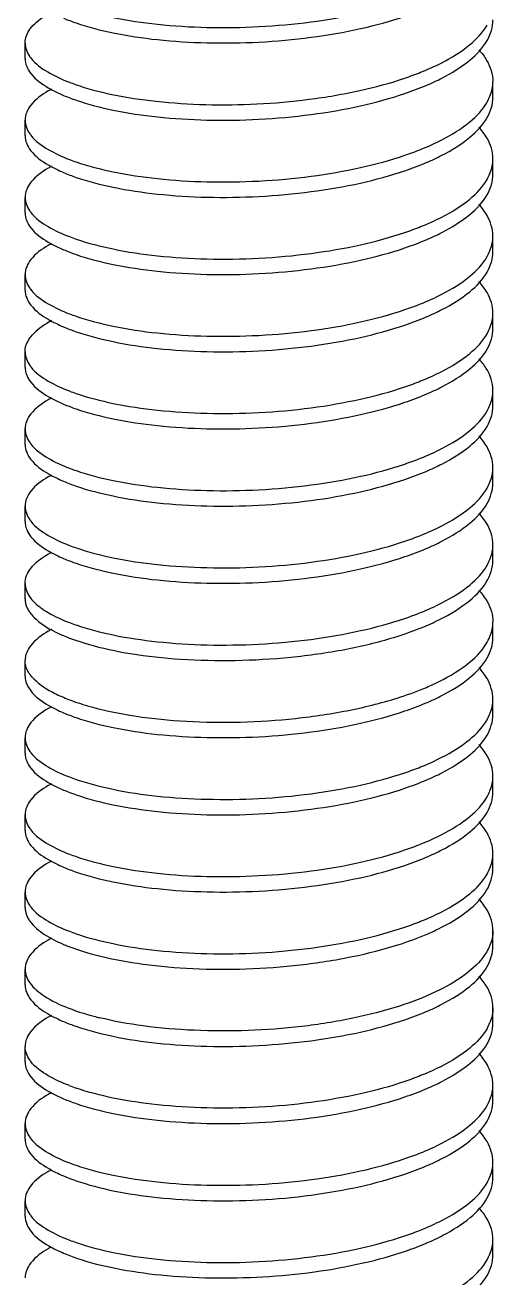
# Model space of a CAD drawing. Header units: millimetres. Extents: x 14343 to 15285, y -9166 to -7819.
# Drawn here: x 14660.43 to 14667.2, y -7926.04 to -7907.92 of the extents above; entities that cross this region are included whole.
import ezdxf

# ---------------------------------------------------------------- set-up
doc = ezdxf.new("R2010")
doc.units = ezdxf.units.MM

# ---------------------------------------------------------------- blocks, each defined once
blk = doc.blocks.new('u9')
at = {"color": 7, "linetype": 'Continuous'}
for p, q in [((-153.516, 584.406), (-153.516, 584.63)), ((-153.516, 584.406), (-153.516, 584.63)), ((-146.744, 583.848), (-146.744, 584.071)), ((-146.744, 583.848), (-146.744, 584.071)), ((-153.516, 583.29), (-153.516, 583.513)), ((-153.516, 583.29), (-153.516, 583.513)), ((-146.744, 582.732), (-146.744, 582.955)), ((-146.744, 582.732), (-146.744, 582.955)), ((-153.516, 582.174), (-153.516, 582.397)), ((-153.516, 582.174), (-153.516, 582.397)), ((-146.744, 581.615), (-146.744, 581.839)), ((-146.744, 581.615), (-146.744, 581.839)), ((-153.516, 581.057), (-153.516, 581.28)), ((-153.516, 581.057), (-153.516, 581.28)), ((-146.744, 580.499), (-146.744, 580.722)), ((-146.744, 580.499), (-146.744, 580.722)), ((-153.516, 579.941), (-153.516, 580.164)), ((-153.516, 579.941), (-153.516, 580.164)), ((-146.744, 579.383), (-146.744, 579.606)), ((-146.744, 579.383), (-146.744, 579.606)), ((-153.516, 578.824), (-153.516, 579.048)), ((-153.516, 578.824), (-153.516, 579.048)), ((-146.744, 578.266), (-146.744, 578.49)), ((-146.744, 578.266), (-146.744, 578.49)), ((-153.516, 577.708), (-153.516, 577.931)), ((-153.516, 577.708), (-153.516, 577.931)), ((-146.744, 577.15), (-146.744, 577.373)), ((-146.744, 577.15), (-146.744, 577.373)), ((-153.516, 576.592), (-153.516, 576.815)), ((-153.516, 576.592), (-153.516, 576.815)), ((-146.744, 576.034), (-146.744, 576.257)), ((-146.744, 576.034), (-146.744, 576.257)), ((-153.516, 575.475), (-153.516, 575.699)), ((-153.516, 575.475), (-153.516, 575.699)), ((-146.744, 574.917), (-146.744, 575.14)), ((-146.744, 574.917), (-146.744, 575.14)), ((-153.516, 574.359), (-153.516, 574.582)), ((-153.516, 574.359), (-153.516, 574.582)), ((-146.744, 573.801), (-146.744, 574.024)), ((-146.744, 573.801), (-146.744, 574.024)), ((-153.516, 573.243), (-153.516, 573.466)), ((-153.516, 573.243), (-153.516, 573.466)), ((-146.744, 572.685), (-146.744, 572.908)), ((-146.744, 572.685), (-146.744, 572.908)), ((-153.516, 572.126), (-153.516, 572.35)), ((-153.516, 572.126), (-153.516, 572.35)), ((-146.744, 571.568), (-146.744, 571.791)), ((-146.744, 571.568), (-146.744, 571.791)), ((-153.516, 571.01), (-153.516, 571.233)), ((-153.516, 571.01), (-153.516, 571.233)), ((-146.744, 570.452), (-146.744, 570.675)), ((-146.744, 570.452), (-146.744, 570.675)), ((-153.516, 569.894), (-153.516, 570.117)), ((-153.516, 569.894), (-153.516, 570.117)), ((-146.744, 569.335), (-146.744, 569.559)), ((-146.744, 569.335), (-146.744, 569.559)), ((-153.516, 568.777), (-153.516, 569.001)), ((-153.516, 568.777), (-153.516, 569.001)), ((-146.744, 568.219), (-146.744, 568.442)), ((-146.744, 568.219), (-146.744, 568.442)), ((-153.516, 567.661), (-153.516, 567.884)), ((-153.516, 567.661), (-153.516, 567.884)), ((-146.744, 567.103), (-146.744, 567.326)), ((-146.744, 567.103), (-146.744, 567.326))]:
    blk.add_line(p, q, dxfattribs=at)
for centre, radius, start, end in [((-153.008, 584.734), 0.532, 214.6598, 217.0078), ((-151.8, 586.855), 2.991, 248.987, 250.7244), ((-147.457, 584.13), 0.722, 330.4827, 337.9797), ((-153.004, 583.621), 0.537, 214.6548, 217.3283), ((-151.795, 585.751), 3.006, 248.9634, 250.926), ((-147.457, 583.013), 0.722, 330.4827, 337.9797), ((-153.004, 582.505), 0.537, 214.6548, 217.3283), ((-151.795, 584.635), 3.006, 248.9634, 250.926), ((-147.457, 581.897), 0.722, 330.4827, 337.9797), ((-153.004, 581.388), 0.537, 214.6548, 217.3283), ((-151.795, 583.519), 3.006, 248.9634, 250.926), ((-147.457, 580.78), 0.722, 330.4827, 337.9797), ((-153.004, 580.272), 0.537, 214.6548, 217.3283), ((-151.795, 582.402), 3.006, 248.9634, 250.926), ((-147.457, 579.664), 0.722, 330.4827, 337.9797), ((-153.004, 579.156), 0.537, 214.6548, 217.3283), ((-151.795, 581.286), 3.006, 248.9634, 250.926), ((-147.457, 578.548), 0.722, 330.4827, 337.9797), ((-153.004, 578.039), 0.537, 214.6548, 217.3283), ((-151.795, 580.169), 3.006, 248.9634, 250.926), ((-147.457, 577.431), 0.722, 330.4827, 337.9797), ((-153.004, 576.923), 0.537, 214.6548, 217.3283), ((-151.795, 579.053), 3.006, 248.9634, 250.926), ((-147.457, 575.199), 0.722, 330.4827, 337.9797), ((-153.004, 574.69), 0.537, 214.6548, 217.3283), ((-151.795, 576.82), 3.006, 248.9634, 250.926), ((-147.457, 574.082), 0.722, 330.4827, 337.9797), ((-153.004, 573.574), 0.537, 214.6548, 217.3283), ((-151.795, 575.704), 3.006, 248.9634, 250.926), ((-147.457, 572.966), 0.722, 330.4827, 337.9797), ((-153.004, 572.457), 0.537, 214.6548, 217.3283), ((-151.795, 574.588), 3.006, 248.9634, 250.926), ((-147.457, 570.733), 0.722, 330.4827, 337.9797), ((-153.004, 570.225), 0.537, 214.6548, 217.3283), ((-151.795, 572.355), 3.006, 248.9634, 250.926), ((-147.457, 569.617), 0.722, 330.4827, 337.9797), ((-153.004, 569.108), 0.537, 214.6548, 217.3283), ((-151.795, 571.239), 3.006, 248.9634, 250.926), ((-147.457, 568.501), 0.722, 330.4827, 337.9797), ((-153.004, 567.992), 0.537, 214.6548, 217.3283), ((-151.795, 570.122), 3.006, 248.9634, 250.926), ((-147.454, 567.383), 0.718, 330.7498, 337.9844)]:
    blk.add_arc(centre, radius, start, end, dxfattribs=at)
for points, start_tangent, end_tangent in [([(-152.777, 585.143), (-152.241, 585), (-151.599, 584.902), (-150.883, 584.856), (-150.13, 584.867), (-149.376, 584.936), (-148.661, 585.061), (-148.019, 585.239), (-147.79, 585.323)], (0.944934, -0.327262), (0.928675, 0.370894)), ([(-152.958, 584.99), (-152.777, 584.92), (-152.241, 584.777), (-151.599, 584.679), (-150.883, 584.633), (-150.13, 584.644), (-149.376, 584.713), (-148.661, 584.838), (-148.019, 585.016), (-147.71, 585.133)], (0.91985, -0.39227), (0.920435, 0.390896)), ([(-153.516, 584.63), (-153.446, 584.828), (-153.233, 585.019), (-153.131, 585.08)], (0, 1), (0.878781, 0.477225)), ([(-147.71, 584.017), (-147.483, 584.123), (-147.079, 584.382), (-146.829, 584.667), (-146.744, 584.964)], (0.920435, 0.390896), (0, 1)), ([(-147.79, 584.207), (-147.486, 584.344), (-147.083, 584.602), (-146.829, 584.89)], (0.928666, 0.370917), (0.492164, 0.870503)), ([(-153.516, 584.63), (-153.445, 584.432)], (0, -1), (0.568557, -0.822644)), ([(-153.516, 584.406), (-153.431, 584.188), (-153.18, 583.984), (-152.958, 583.873)], (0, -1), (0.91985, -0.39227)), ([(-153.433, 584.414), (-153.187, 584.211), (-152.873, 584.062)], (0.601792, -0.798653), (0.933353, -0.35896)), ([(-146.947, 584.53), (-146.835, 584.379), (-146.744, 584.071)], (0.675438, -0.737417), (0, -1)), ([(-152.788, 584.031), (-152.259, 583.887), (-151.617, 583.787), (-150.901, 583.74), (-150.159, 583.749), (-149.404, 583.816), (-148.671, 583.943), (-148.017, 584.123), (-147.79, 584.207)], (0.943807, -0.330496), (0.928666, 0.370917)), ([(-146.788, 583.859), (-146.744, 584.071)], (0.373855, 0.927487), (0, 1)), ([(-153.134, 583.962), (-153.18, 583.936), (-153.431, 583.731), (-153.516, 583.513)], (-0.880227, -0.474553), (0, -1)), ([(-152.958, 583.873), (-152.777, 583.804), (-152.241, 583.66), (-151.599, 583.562), (-150.883, 583.516), (-150.13, 583.527), (-149.376, 583.596), (-148.661, 583.722), (-148.019, 583.9), (-147.71, 584.017)], (0.91985, -0.39227), (0.920435, 0.390896)), ([(-147.79, 583.091), (-147.483, 583.23), (-147.079, 583.489), (-146.829, 583.774)], (0.928675, 0.370894), (0.491851, 0.87068)), ([(-147.71, 582.9), (-147.483, 583.006), (-147.079, 583.266), (-146.829, 583.551), (-146.744, 583.848)], (0.920435, 0.390896), (0, 1)), ([(-153.516, 583.513), (-153.445, 583.316)], (0, -1), (0.568435, -0.822728)), ([(-146.744, 582.955), (-146.829, 583.253), (-146.947, 583.413)], (0, 1), (-0.676318, 0.73661)), ([(-153.516, 583.29), (-153.431, 583.072), (-153.18, 582.867), (-152.958, 582.757)], (0, -1), (0.91985, -0.39227)), ([(-153.431, 583.295), (-153.18, 583.09), (-152.874, 582.946)], (0.606206, -0.795308), (0.933171, -0.359433)), ([(-152.777, 582.911), (-152.241, 582.767), (-151.599, 582.669), (-150.883, 582.623), (-150.13, 582.634), (-149.376, 582.703), (-148.661, 582.829), (-148.019, 583.006), (-147.79, 583.091)], (0.944934, -0.327262), (0.928675, 0.370894)), ([(-146.788, 582.742), (-146.744, 582.955)], (0.373855, 0.927487), (0, 1)), ([(-153.134, 582.846), (-153.18, 582.82), (-153.431, 582.615), (-153.516, 582.397)], (-0.880227, -0.474553), (0, -1)), ([(-152.958, 582.757), (-152.777, 582.687), (-152.241, 582.544), (-151.599, 582.446), (-150.883, 582.4), (-150.13, 582.411), (-149.376, 582.48), (-148.661, 582.605), (-148.019, 582.783), (-147.71, 582.9)], (0.91985, -0.39227), (0.920435, 0.390896)), ([(-147.79, 581.974), (-147.483, 582.113), (-147.079, 582.373), (-146.829, 582.657)], (0.928675, 0.370894), (0.491851, 0.87068)), ([(-147.71, 581.784), (-147.483, 581.89), (-147.079, 582.15), (-146.829, 582.434), (-146.744, 582.732)], (0.920435, 0.390896), (0, 1)), ([(-153.516, 582.397), (-153.445, 582.199)], (0, -1), (0.568435, -0.822728)), ([(-146.744, 581.839), (-146.829, 582.136), (-146.947, 582.297)], (0, 1), (-0.676318, 0.73661)), ([(-153.516, 582.174), (-153.431, 581.956), (-153.18, 581.751), (-152.958, 581.641)], (0, -1), (0.91985, -0.39227)), ([(-153.431, 582.179), (-153.18, 581.974), (-152.874, 581.83)], (0.606206, -0.795308), (0.933171, -0.359433)), ([(-152.777, 581.794), (-152.241, 581.651), (-151.599, 581.553), (-150.883, 581.507), (-150.13, 581.518), (-149.376, 581.587), (-148.661, 581.712), (-148.019, 581.89), (-147.79, 581.974)], (0.944934, -0.327262), (0.928675, 0.370894)), ([(-153.134, 581.729), (-153.18, 581.703), (-153.431, 581.498), (-153.516, 581.28)], (-0.880227, -0.474553), (0, -1)), ([(-152.958, 581.641), (-152.777, 581.571), (-152.241, 581.428), (-151.599, 581.33), (-150.883, 581.284), (-150.13, 581.295), (-149.376, 581.364), (-148.661, 581.489), (-148.019, 581.667), (-147.71, 581.784)], (0.91985, -0.39227), (0.920435, 0.390896)), ([(-146.788, 581.626), (-146.744, 581.839)], (0.373855, 0.927487), (0, 1)), ([(-147.79, 580.858), (-147.483, 580.997), (-147.079, 581.256), (-146.829, 581.541)], (0.928675, 0.370894), (0.491851, 0.87068)), ([(-147.71, 580.668), (-147.483, 580.774), (-147.079, 581.033), (-146.829, 581.318), (-146.744, 581.615)], (0.920435, 0.390896), (0, 1)), ([(-153.516, 581.28), (-153.445, 581.083)], (0, -1), (0.568435, -0.822728)), ([(-146.744, 580.722), (-146.829, 581.02), (-146.947, 581.18)], (0, 1), (-0.676318, 0.73661)), ([(-153.516, 581.057), (-153.431, 580.839), (-153.18, 580.634), (-152.958, 580.524)], (0, -1), (0.91985, -0.39227)), ([(-153.431, 581.063), (-153.18, 580.858), (-152.874, 580.713)], (0.606206, -0.795308), (0.933171, -0.359433)), ([(-152.777, 580.678), (-152.241, 580.535), (-151.599, 580.436), (-150.883, 580.391), (-150.13, 580.402), (-149.376, 580.47), (-148.661, 580.596), (-148.019, 580.774), (-147.79, 580.858)], (0.944934, -0.327262), (0.928675, 0.370894)), ([(-153.131, 580.615), (-153.39, 580.428)], (-0.881151, -0.472836), (-0.697911, -0.716185)), ([(-152.958, 580.524), (-152.777, 580.455), (-152.241, 580.311), (-151.599, 580.213), (-150.883, 580.167), (-150.13, 580.178), (-149.376, 580.247), (-148.661, 580.373), (-148.019, 580.551), (-147.71, 580.668)], (0.91985, -0.39227), (0.920435, 0.390896)), ([(-146.788, 580.51), (-146.744, 580.722)], (0.373855, 0.927487), (0, 1)), ([(-153.516, 580.164), (-153.502, 580.253), (-153.46, 580.341), (-153.39, 580.428)], (0, 1), (0.697911, 0.716185)), ([(-147.79, 579.742), (-147.483, 579.881), (-147.079, 580.14), (-146.829, 580.425)], (0.928675, 0.370894), (0.491851, 0.87068)), ([(-147.71, 579.551), (-147.483, 579.657), (-147.079, 579.917), (-146.829, 580.201), (-146.744, 580.499)], (0.920435, 0.390896), (0, 1)), ([(-153.516, 580.164), (-153.445, 579.967)], (0, -1), (0.568435, -0.822728)), ([(-146.744, 579.606), (-146.84, 579.923), (-146.947, 580.064)], (0, 1), (-0.674485, 0.738289)), ([(-153.516, 579.941), (-153.431, 579.723), (-153.18, 579.518), (-152.958, 579.408)], (0, -1), (0.91985, -0.39227)), ([(-153.431, 579.946), (-153.18, 579.741), (-152.874, 579.597)], (0.606206, -0.795308), (0.933171, -0.359433)), ([(-152.777, 579.562), (-152.241, 579.418), (-151.599, 579.32), (-150.883, 579.274), (-150.13, 579.285), (-149.376, 579.354), (-148.661, 579.48), (-148.019, 579.657), (-147.79, 579.742)], (0.944934, -0.327262), (0.928675, 0.370894)), ([(-152.958, 579.408), (-152.777, 579.338), (-152.241, 579.195), (-151.599, 579.097), (-150.883, 579.051), (-150.13, 579.062), (-149.376, 579.131), (-148.661, 579.256), (-148.019, 579.434), (-147.71, 579.551)], (0.91985, -0.39227), (0.920435, 0.390896)), ([(-146.788, 579.393), (-146.744, 579.606)], (0.373855, 0.927487), (0, 1)), ([(-153.134, 579.497), (-153.18, 579.47), (-153.431, 579.266), (-153.516, 579.048)], (-0.880227, -0.474553), (0, -1)), ([(-147.71, 578.435), (-147.483, 578.541), (-147.079, 578.8), (-146.829, 579.085), (-146.744, 579.383)], (0.920435, 0.390896), (0, 1)), ([(-147.79, 578.625), (-147.483, 578.764), (-147.079, 579.024), (-146.829, 579.308)], (0.928675, 0.370894), (0.491851, 0.87068)), ([(-153.516, 579.048), (-153.445, 578.85)], (0, -1), (0.568435, -0.822728)), ([(-153.516, 578.824), (-153.431, 578.607), (-153.18, 578.402), (-152.958, 578.292)], (0, -1), (0.91985, -0.39227)), ([(-153.431, 578.83), (-153.18, 578.625), (-152.874, 578.481)], (0.606206, -0.795308), (0.933171, -0.359433)), ([(-146.744, 578.49), (-146.829, 578.787), (-146.947, 578.948)], (0, 1), (-0.676318, 0.73661)), ([(-152.777, 578.445), (-152.241, 578.302), (-151.599, 578.204), (-150.883, 578.158), (-150.13, 578.169), (-149.376, 578.238), (-148.661, 578.363), (-148.019, 578.541), (-147.79, 578.625)], (0.944934, -0.327262), (0.928675, 0.370894)), ([(-152.958, 578.292), (-152.777, 578.222), (-152.241, 578.079), (-151.599, 577.98), (-150.883, 577.935), (-150.13, 577.946), (-149.376, 578.014), (-148.661, 578.14), (-148.019, 578.318), (-147.71, 578.435)], (0.91985, -0.39227), (0.920435, 0.390896)), ([(-146.788, 578.277), (-146.744, 578.49)], (0.373855, 0.927487), (0, 1)), ([(-153.134, 578.38), (-153.18, 578.354), (-153.431, 578.149), (-153.516, 577.931)], (-0.880227, -0.474553), (0, -1)), ([(-147.71, 577.318), (-147.483, 577.425), (-147.079, 577.684), (-146.829, 577.969), (-146.744, 578.266)], (0.920435, 0.390896), (0, 1)), ([(-147.79, 577.509), (-147.483, 577.648), (-147.079, 577.907), (-146.829, 578.192)], (0.928675, 0.370894), (0.491851, 0.87068)), ([(-153.516, 577.931), (-153.445, 577.734)], (0, -1), (0.568435, -0.822728)), ([(-153.516, 577.708), (-153.431, 577.49), (-153.18, 577.285), (-152.958, 577.175)], (0, -1), (0.91985, -0.39227)), ([(-153.431, 577.714), (-153.18, 577.509), (-152.874, 577.364)], (0.606206, -0.795308), (0.933171, -0.359433)), ([(-146.744, 577.373), (-146.829, 577.671), (-146.947, 577.831)], (0, 1), (-0.676318, 0.73661)), ([(-152.777, 577.329), (-152.241, 577.185), (-151.599, 577.087), (-150.883, 577.042), (-150.13, 577.052), (-149.376, 577.121), (-148.661, 577.247), (-148.019, 577.425), (-147.79, 577.509)], (0.944934, -0.327262), (0.928675, 0.370894)), ([(-146.788, 577.161), (-146.744, 577.373)], (0.373855, 0.927487), (0, 1)), ([(-153.516, 576.815), (-153.432, 577.031), (-153.185, 577.235), (-153.133, 577.264)], (0, 1), (0.880003, 0.474969)), ([(-152.958, 577.175), (-152.777, 577.106), (-152.241, 576.962), (-151.599, 576.864), (-150.883, 576.818), (-150.13, 576.829), (-149.376, 576.898), (-148.661, 577.024), (-148.019, 577.201), (-147.71, 577.318)], (0.91985, -0.39227), (0.920435, 0.390896)), ([(-147.79, 576.393), (-147.483, 576.532), (-147.079, 576.791), (-146.829, 577.076)], (0.928675, 0.370894), (0.491851, 0.87068)), ([(-147.71, 576.202), (-147.578, 576.261), (-147.124, 576.532), (-146.84, 576.833), (-146.744, 577.15)], (0.920227, 0.391385), (0, 1)), ([(-153.516, 576.815), (-153.445, 576.617)], (0, -1), (0.568435, -0.822728)), ([(-146.949, 576.716), (-146.828, 576.552), (-146.744, 576.257)], (0.677747, -0.735295), (0, -1)), ([(-153.516, 576.592), (-153.484, 576.458), (-153.39, 576.328)], (0, -1), (0.697911, -0.716185)), ([(-153.431, 576.597), (-153.283, 576.458)], (0.606206, -0.795308), (0.813676, -0.581319)), ([(-153.283, 576.458), (-153.18, 576.392)], (0.813676, -0.581319), (0.866197, -0.499702)), ([(-153.39, 576.328), (-153.081, 576.115), (-152.958, 576.059)], (0.697911, -0.716185), (0.919925, -0.392095)), ([(-153.18, 576.392), (-152.874, 576.248)], (0.866197, -0.499702), (0.933171, -0.359433)), ([(-152.777, 576.213), (-152.241, 576.069), (-151.599, 575.971), (-150.883, 575.925), (-150.13, 575.936), (-149.376, 576.005), (-148.661, 576.131), (-148.019, 576.308), (-147.79, 576.393)], (0.944934, -0.327262), (0.928675, 0.370894)), ([(-146.788, 576.045), (-146.744, 576.257)], (0.373818, 0.927502), (0, 1)), ([(-153.129, 576.15), (-153.18, 576.121), (-153.431, 575.916), (-153.516, 575.699)], (-0.881463, -0.472254), (0, -1)), ([(-152.958, 576.059), (-152.604, 575.935), (-151.987, 575.799), (-151.264, 575.719), (-150.476, 575.701), (-149.669, 575.748), (-148.888, 575.86), (-148.177, 576.034), (-147.71, 576.202)], (0.919925, -0.392095), (0.920227, 0.391385)), ([(-147.783, 575.279), (-147.581, 575.367), (-147.128, 575.636), (-146.841, 575.94)], (0.927774, 0.373143), (0.515415, 0.856941)), ([(-147.71, 575.086), (-147.483, 575.192), (-147.079, 575.451), (-146.829, 575.736), (-146.744, 576.034)], (0.920435, 0.390896), (0, 1)), ([(-146.841, 575.94), (-146.788, 576.045)], (0.515415, 0.856941), (0.373818, 0.927502)), ([(-153.484, 575.565), (-153.516, 575.699)], (-0.425323, 0.905041), (0, 1)), ([(-153.39, 575.435), (-153.484, 575.565)], (-0.697911, 0.716185), (-0.425323, 0.905041)), ([(-146.744, 575.14), (-146.829, 575.438), (-146.947, 575.599)], (0, 1), (-0.676318, 0.73661)), ([(-153.516, 575.475), (-153.503, 575.392)], (0, -1), (0.293013, -0.956109)), ([(-153.503, 575.392), (-153.431, 575.258)], (0.293013, -0.956109), (0.606206, -0.795308)), ([(-153.39, 575.435), (-153.083, 575.223), (-152.885, 575.136)], (0.697911, -0.716185), (0.931769, -0.363051)), ([(-153.431, 575.258), (-153.18, 575.053), (-152.958, 574.943)], (0.606206, -0.795308), (0.91985, -0.39227)), ([(-152.885, 575.136), (-152.61, 575.043), (-151.998, 574.908), (-151.275, 574.827), (-150.498, 574.807), (-149.698, 574.852), (-148.903, 574.964), (-148.178, 575.141), (-147.783, 575.279)], (0.931769, -0.363051), (0.927774, 0.373143)), ([(-153.134, 575.031), (-153.18, 575.005), (-153.431, 574.8), (-153.516, 574.582)], (-0.880227, -0.474553), (0, -1)), ([(-152.958, 574.943), (-152.777, 574.873), (-152.241, 574.73), (-151.599, 574.631), (-150.883, 574.586), (-150.13, 574.596), (-149.376, 574.665), (-148.661, 574.791), (-148.019, 574.969), (-147.71, 575.086)], (0.91985, -0.39227), (0.920435, 0.390896)), ([(-146.788, 574.928), (-146.744, 575.14)], (0.373855, 0.927487), (0, 1)), ([(-147.79, 574.16), (-147.483, 574.299), (-147.079, 574.558), (-146.829, 574.843)], (0.928675, 0.370894), (0.491851, 0.87068)), ([(-147.71, 573.969), (-147.483, 574.076), (-147.079, 574.335), (-146.829, 574.62), (-146.744, 574.917)], (0.920435, 0.390896), (0, 1)), ([(-153.516, 574.582), (-153.445, 574.385)], (0, -1), (0.568435, -0.822728)), ([(-146.744, 574.024), (-146.829, 574.322), (-146.947, 574.482)], (0, 1), (-0.676318, 0.73661)), ([(-153.516, 574.359), (-153.431, 574.141), (-153.18, 573.936), (-152.958, 573.826)], (0, -1), (0.91985, -0.39227)), ([(-153.431, 574.365), (-153.18, 574.16), (-152.874, 574.015)], (0.606206, -0.795308), (0.933171, -0.359433)), ([(-152.777, 573.98), (-152.241, 573.836), (-151.599, 573.738), (-150.883, 573.693), (-150.13, 573.703), (-149.376, 573.772), (-148.661, 573.898), (-148.019, 574.076), (-147.79, 574.16)], (0.944934, -0.327262), (0.928675, 0.370894)), ([(-153.134, 573.915), (-153.18, 573.889), (-153.431, 573.684), (-153.516, 573.466)], (-0.880227, -0.474553), (0, -1)), ([(-152.958, 573.826), (-152.777, 573.757), (-152.241, 573.613), (-151.599, 573.515), (-150.883, 573.469), (-150.13, 573.48), (-149.376, 573.549), (-148.661, 573.675), (-148.019, 573.852), (-147.71, 573.969)], (0.91985, -0.39227), (0.920435, 0.390896)), ([(-146.788, 573.812), (-146.744, 574.024)], (0.373855, 0.927487), (0, 1)), ([(-147.79, 573.044), (-147.483, 573.183), (-147.079, 573.442), (-146.829, 573.727)], (0.928675, 0.370894), (0.491851, 0.87068)), ([(-147.71, 572.853), (-147.483, 572.959), (-147.079, 573.219), (-146.829, 573.503), (-146.744, 573.801)], (0.920435, 0.390896), (0, 1)), ([(-153.516, 573.466), (-153.445, 573.268)], (0, -1), (0.568435, -0.822728)), ([(-146.744, 572.908), (-146.829, 573.205), (-146.947, 573.366)], (0, 1), (-0.676318, 0.73661)), ([(-153.516, 573.243), (-153.431, 573.025), (-153.18, 572.82), (-152.958, 572.71)], (0, -1), (0.91985, -0.39227)), ([(-153.431, 573.248), (-153.18, 573.043), (-152.874, 572.899)], (0.606206, -0.795308), (0.933171, -0.359433)), ([(-152.777, 572.864), (-152.241, 572.72), (-151.599, 572.622), (-150.883, 572.576), (-150.13, 572.587), (-149.376, 572.656), (-148.661, 572.781), (-148.019, 572.959), (-147.79, 573.044)], (0.944934, -0.327262), (0.928675, 0.370894)), ([(-152.958, 572.71), (-152.777, 572.64), (-152.241, 572.497), (-151.599, 572.399), (-150.883, 572.353), (-150.13, 572.364), (-149.376, 572.433), (-148.661, 572.558), (-148.019, 572.736), (-147.71, 572.853)], (0.91985, -0.39227), (0.920435, 0.390896)), ([(-146.788, 572.695), (-146.744, 572.908)], (0.373855, 0.927487), (0, 1)), ([(-153.134, 572.798), (-153.18, 572.772), (-153.431, 572.567), (-153.516, 572.35)], (-0.880227, -0.474553), (0, -1)), ([(-147.71, 571.737), (-147.533, 571.818), (-147.103, 572.083), (-146.835, 572.377), (-146.744, 572.685)], (0.920301, 0.391211), (0, 1)), ([(-147.79, 571.927), (-147.483, 572.066), (-147.079, 572.326), (-146.829, 572.61)], (0.928675, 0.370894), (0.491851, 0.87068)), ([(-153.516, 572.35), (-153.445, 572.152)], (0, -1), (0.568435, -0.822728)), ([(-153.516, 572.126), (-153.445, 571.927), (-153.235, 571.738), (-152.958, 571.593)], (0, -1), (0.920326, -0.391151)), ([(-153.431, 572.132), (-153.18, 571.927), (-152.874, 571.783)], (0.606206, -0.795308), (0.933171, -0.359433)), ([(-146.744, 571.791), (-146.829, 572.089), (-146.948, 572.25)], (0, 1), (-0.677124, 0.735869)), ([(-152.777, 571.747), (-152.241, 571.604), (-151.599, 571.506), (-150.883, 571.46), (-150.13, 571.471), (-149.376, 571.54), (-148.661, 571.665), (-148.019, 571.843), (-147.79, 571.927)], (0.944934, -0.327262), (0.928675, 0.370894)), ([(-152.441, 571.426), (-151.809, 571.308), (-151.088, 571.244), (-150.315, 571.239), (-149.532, 571.297), (-148.781, 571.416), (-148.102, 571.592), (-147.71, 571.737)], (0.970683, -0.240362), (0.920301, 0.391211)), ([(-146.744, 571.791), (-146.788, 571.579)], (0, -1), (-0.373816, -0.927503)), ([(-153.129, 571.684), (-153.18, 571.656), (-153.431, 571.451), (-153.516, 571.233)], (-0.881388, -0.472393), (0, -1)), ([(-152.958, 571.593), (-152.896, 571.568), (-152.441, 571.426)], (0.920326, -0.391151), (0.970683, -0.240362)), ([(-147.71, 570.62), (-147.483, 570.727), (-147.079, 570.986), (-146.829, 571.271), (-146.744, 571.568)], (0.920435, 0.390896), (0, 1)), ([(-146.788, 571.579), (-146.833, 571.487)], (-0.373816, -0.927503), (-0.500375, -0.865809)), ([(-146.833, 571.487), (-147.101, 571.191), (-147.533, 570.925), (-147.786, 570.812)], (-0.500375, -0.865809), (-0.928207, -0.372063)), ([(-153.516, 571.233), (-153.445, 571.035)], (0, -1), (0.570265, -0.821461)), ([(-153.516, 571.01), (-153.431, 570.792), (-153.18, 570.587), (-152.958, 570.477)], (0, -1), (0.91985, -0.39227)), ([(-153.445, 571.035), (-153.235, 570.845), (-152.896, 570.675)], (0.570265, -0.821461), (0.930274, -0.366864)), ([(-146.744, 570.675), (-146.829, 570.973), (-146.947, 571.133)], (0, 1), (-0.676318, 0.73661)), ([(-147.786, 570.812), (-148.097, 570.701), (-148.772, 570.525), (-149.513, 570.406), (-150.286, 570.347), (-151.067, 570.35), (-151.805, 570.414), (-152.441, 570.533)], (-0.928207, -0.372063), (-0.970683, 0.240362)), ([(-152.896, 570.675), (-152.441, 570.533)], (0.930274, -0.366864), (0.970683, -0.240362)), ([(-146.744, 570.675), (-146.788, 570.463)], (0, -1), (-0.373855, -0.927487)), ([(-153.134, 570.566), (-153.18, 570.54), (-153.431, 570.335), (-153.516, 570.117)], (-0.880227, -0.474553), (0, -1)), ([(-152.958, 570.477), (-152.777, 570.408), (-152.241, 570.264), (-151.599, 570.166), (-150.883, 570.12), (-150.13, 570.131), (-149.376, 570.2), (-148.661, 570.325), (-148.019, 570.503), (-147.71, 570.62)], (0.91985, -0.39227), (0.920435, 0.390896)), ([(-147.71, 569.504), (-147.483, 569.61), (-147.079, 569.87), (-146.829, 570.154), (-146.744, 570.452)], (0.920435, 0.390896), (0, 1)), ([(-146.829, 570.378), (-147.079, 570.093), (-147.483, 569.833), (-147.79, 569.695)], (-0.491851, -0.87068), (-0.928675, -0.370894)), ([(-153.445, 569.919), (-153.516, 570.117)], (-0.568435, 0.822728), (0, 1)), ([(-146.744, 569.559), (-146.829, 569.856), (-146.947, 570.017)], (0, 1), (-0.676318, 0.73661)), ([(-153.516, 569.894), (-153.431, 569.676), (-153.18, 569.471), (-152.958, 569.361)], (0, -1), (0.91985, -0.39227)), ([(-152.874, 569.55), (-153.18, 569.694), (-153.431, 569.899)], (-0.933171, 0.359433), (-0.606206, 0.795308)), ([(-147.79, 569.695), (-148.019, 569.61), (-148.661, 569.432), (-149.376, 569.307), (-150.13, 569.238), (-150.883, 569.227), (-151.599, 569.273), (-152.241, 569.371), (-152.777, 569.515)], (-0.928675, -0.370894), (-0.944934, 0.327262)), ([(-146.788, 569.346), (-146.744, 569.559)], (0.373855, 0.927487), (0, 1)), ([(-153.134, 569.449), (-153.18, 569.423), (-153.431, 569.218), (-153.516, 569.001)], (-0.880227, -0.474553), (0, -1)), ([(-152.958, 569.361), (-152.777, 569.291), (-152.241, 569.148), (-151.599, 569.05), (-150.883, 569.004), (-150.13, 569.015), (-149.376, 569.084), (-148.661, 569.209), (-148.019, 569.387), (-147.71, 569.504)], (0.91985, -0.39227), (0.920435, 0.390896)), ([(-147.79, 568.578), (-147.483, 568.717), (-147.079, 568.977), (-146.829, 569.261)], (0.928675, 0.370894), (0.491851, 0.87068)), ([(-147.71, 568.388), (-147.483, 568.494), (-147.079, 568.753), (-146.829, 569.038), (-146.744, 569.335)], (0.920435, 0.390896), (0, 1)), ([(-153.516, 569.001), (-153.445, 568.803)], (0, -1), (0.568435, -0.822728)), ([(-146.744, 568.442), (-146.829, 568.74), (-146.947, 568.901)], (0, 1), (-0.676318, 0.73661)), ([(-153.516, 568.777), (-153.431, 568.559), (-153.18, 568.355), (-152.958, 568.244)], (0, -1), (0.91985, -0.39227)), ([(-153.431, 568.783), (-153.18, 568.578), (-152.874, 568.433)], (0.606206, -0.795308), (0.933171, -0.359433)), ([(-152.777, 568.398), (-152.241, 568.255), (-151.599, 568.157), (-150.883, 568.111), (-150.13, 568.122), (-149.376, 568.191), (-148.661, 568.316), (-148.019, 568.494), (-147.79, 568.578)], (0.944934, -0.327262), (0.928675, 0.370894)), ([(-153.133, 568.333), (-153.184, 568.305), (-153.432, 568.101), (-153.516, 567.884)], (-0.880057, -0.474868), (0, -1)), ([(-152.958, 568.244), (-152.777, 568.175), (-152.241, 568.031), (-151.599, 567.933), (-150.883, 567.888), (-150.13, 567.898), (-149.376, 567.967), (-148.661, 568.093), (-148.019, 568.271), (-147.71, 568.388)], (0.91985, -0.39227), (0.920435, 0.390896)), ([(-146.788, 568.23), (-146.744, 568.442)], (0.373855, 0.927487), (0, 1)), ([(-147.79, 567.462), (-147.483, 567.601), (-147.079, 567.86), (-146.829, 568.145)], (0.928675, 0.370894), (0.491851, 0.87068)), ([(-147.71, 567.271), (-147.467, 567.385), (-147.072, 567.643), (-146.827, 567.925), (-146.744, 568.219)], (0.920483, 0.390782), (0, 1)), ([(-153.516, 567.884), (-153.445, 567.687)], (0, -1), (0.568435, -0.822728)), ([(-146.744, 567.326), (-146.828, 567.621), (-146.947, 567.784)], (0, 1), (-0.676177, 0.736739)), ([(-153.516, 567.661), (-153.428, 567.44), (-153.171, 567.233), (-152.958, 567.128)], (0, -1), (0.919824, -0.392332)), ([(-153.431, 567.666), (-153.18, 567.461), (-152.874, 567.317)], (0.606206, -0.795308), (0.933171, -0.359433)), ([(-152.777, 567.282), (-152.241, 567.138), (-151.599, 567.04), (-150.883, 566.994), (-150.13, 567.005), (-149.376, 567.074), (-148.661, 567.2), (-148.019, 567.378), (-147.79, 567.462)], (0.944934, -0.327262), (0.928675, 0.370894)), ([(-153.134, 567.216), (-153.18, 567.191), (-153.431, 566.986), (-153.516, 566.768)], (-0.880035, -0.47491), (0, -1)), ([(-150.819, 566.77), (-150.072, 566.785), (-149.328, 566.857), (-148.624, 566.985), (-147.993, 567.163), (-147.71, 567.271)], (0.999847, -0.017473), (0.920483, 0.390782)), ([(-146.788, 567.113), (-146.744, 567.326)], (0.373882, 0.927476), (0, 1)), ([(-152.958, 567.128), (-152.756, 567.051), (-152.206, 566.908), (-151.549, 566.812), (-150.819, 566.77)], (0.919824, -0.392332), (0.999847, -0.017473)), ([(-147.791, 566.345), (-147.467, 566.492), (-147.072, 566.75), (-146.827, 567.032)], (0.928823, 0.370523), (0.487864, 0.87292)), ([(-147.71, 566.155), (-147.483, 566.261), (-147.079, 566.521), (-146.829, 566.805), (-146.744, 567.103)], (0.920435, 0.390896), (0, 1))]:
    blk.add_spline(points, degree=3, dxfattribs=dict(at, start_tangent=start_tangent, end_tangent=end_tangent))

msp = doc.modelspace()

# ---------------------------------------------------------------- block references
msp.add_blockref('u9', (14813.948, -8492.81))

doc.saveas('drawing.dxf')
